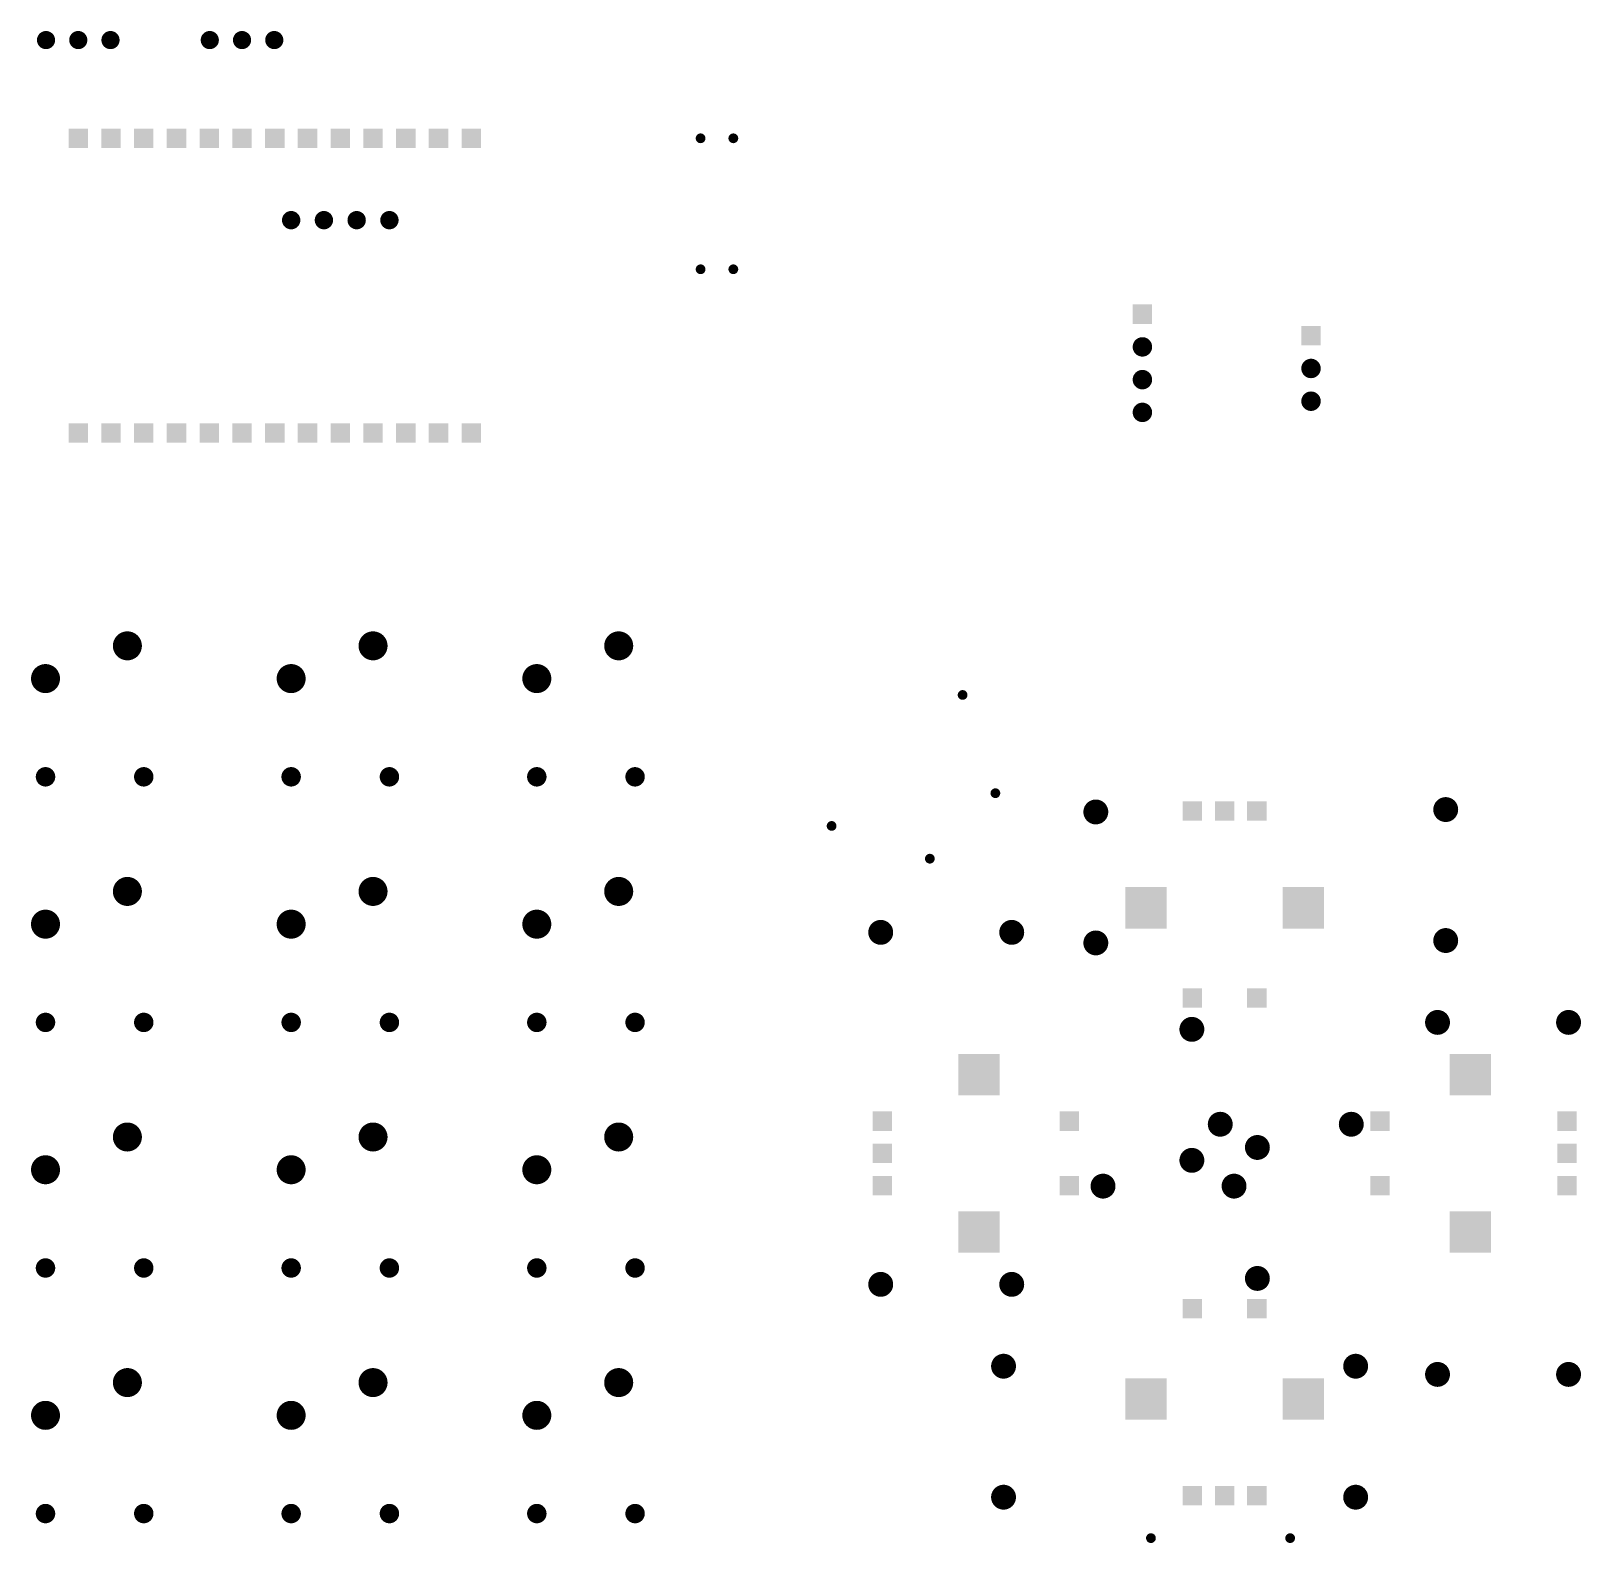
# Model space of a CAD drawing. Extents: x 12 to 132, y 8 to 125.
import ezdxf

# ---------------------------------------------------------------- set-up
doc = ezdxf.new("R2010")
doc.units = 0
doc.layers.add('17', color=110, linetype='CONTINUOUS')
doc.layers.add('18', color=110, linetype='CONTINUOUS')

# ---------------------------------------------------------------- blocks, each defined once
blk = doc.blocks.new('ROUNDP')
at = {"const_width": 0.5}
blk.add_lwpolyline([(0, -0.25, 1), (0, 0.25, 1), (0, -0.25)], format="xyb", dxfattribs=at)
blk = doc.blocks.new('SQUAREP')
blk.add_solid([(-0.5, -0.5), (0.5, -0.5), (-0.5, 0.5), (0.5, 0.5)])
blk = doc.blocks.new('ROUNDV')
at = {"const_width": 0.5}
blk.add_lwpolyline([(0, -0.25, 1), (0, 0.25, 1), (0, -0.25)], format="xyb", dxfattribs=at)

msp = doc.modelspace()

# ---------------------------------------------------------------- block references
at = {"layer": '17'}
for name, p, xscale, yscale, rotation in [('ROUNDP', (12.74, 124.46), 1.408, 1.408, 180), ('ROUNDP', (12.74, 124.46), 1.408, 1.408, 180), ('ROUNDP', (15.24, 124.46), 1.408, 1.408, 180), ('ROUNDP', (15.24, 124.46), 1.408, 1.408, 180), ('ROUNDP', (17.74, 124.46), 1.408, 1.408, 180), ('ROUNDP', (17.74, 124.46), 1.408, 1.408, 180), ('ROUNDP', (25.44, 124.46), 1.408, 1.408, 180), ('ROUNDP', (25.44, 124.46), 1.408, 1.408, 180), ('ROUNDP', (27.94, 124.46), 1.408, 1.408, 180), ('ROUNDP', (27.94, 124.46), 1.408, 1.408, 180), ('ROUNDP', (30.44, 124.46), 1.408, 1.408, 180), ('ROUNDP', (30.44, 124.46), 1.408, 1.408, 180), ('SQUAREP', (15.24, 116.84), 1.508, 1.508, 270), ('SQUAREP', (15.24, 116.84), 1.508, 1.508, 270), ('SQUAREP', (17.78, 116.84), 1.508, 1.508, 270), ('SQUAREP', (17.78, 116.84), 1.508, 1.508, 270), ('SQUAREP', (20.32, 116.84), 1.508, 1.508, 270), ('SQUAREP', (20.32, 116.84), 1.508, 1.508, 270), ('SQUAREP', (22.86, 116.84), 1.508, 1.508, 270), ('SQUAREP', (22.86, 116.84), 1.508, 1.508, 270), ('SQUAREP', (25.4, 116.84), 1.508, 1.508, 270), ('SQUAREP', (25.4, 116.84), 1.508, 1.508, 270), ('SQUAREP', (27.94, 116.84), 1.508, 1.508, 270), ('SQUAREP', (27.94, 116.84), 1.508, 1.508, 270), ('SQUAREP', (30.48, 116.84), 1.508, 1.508, 270), ('SQUAREP', (30.48, 116.84), 1.508, 1.508, 270), ('SQUAREP', (33.02, 116.84), 1.508, 1.508, 270), ('SQUAREP', (33.02, 116.84), 1.508, 1.508, 270), ('SQUAREP', (35.56, 116.84), 1.508, 1.508, 270), ('SQUAREP', (35.56, 116.84), 1.508, 1.508, 270), ('SQUAREP', (38.1, 116.84), 1.508, 1.508, 270), ('SQUAREP', (38.1, 116.84), 1.508, 1.508, 270), ('SQUAREP', (40.64, 116.84), 1.508, 1.508, 270), ('SQUAREP', (40.64, 116.84), 1.508, 1.508, 270), ('SQUAREP', (43.18, 116.84), 1.508, 1.508, 270), ('SQUAREP', (43.18, 116.84), 1.508, 1.508, 270), ('SQUAREP', (45.72, 116.84), 1.508, 1.508, 270), ('SQUAREP', (45.72, 116.84), 1.508, 1.508, 270), ('ROUNDP', (31.75, 110.49), 1.4224, 1.4224, 180), ('ROUNDP', (31.75, 110.49), 1.4224, 1.4224, 180), ('ROUNDP', (34.29, 110.49), 1.4224, 1.4224, 180), ('ROUNDP', (34.29, 110.49), 1.4224, 1.4224, 180), ('ROUNDP', (36.83, 110.49), 1.4224, 1.4224, 180), ('ROUNDP', (36.83, 110.49), 1.4224, 1.4224, 180), ('ROUNDP', (39.37, 110.49), 1.4224, 1.4224, 180), ('ROUNDP', (39.37, 110.49), 1.4224, 1.4224, 180), ('SQUAREP', (97.7632, 103.1994), 1.508, 1.508, 180), ('SQUAREP', (97.7632, 103.1994), 1.508, 1.508, 180), ('SQUAREP', (110.8378, 101.5264), 1.508, 1.508, 180), ('SQUAREP', (110.8378, 101.5264), 1.508, 1.508, 180), ('ROUNDP', (97.7632, 100.6594), 1.508, 1.508, 180), ('ROUNDP', (97.7632, 100.6594), 1.508, 1.508, 180), ('ROUNDP', (97.7632, 98.1194), 1.508, 1.508, 180), ('ROUNDP', (97.7632, 98.1194), 1.508, 1.508, 180), ('ROUNDP', (110.8378, 98.9864), 1.508, 1.508, 180), ('ROUNDP', (110.8378, 98.9864), 1.508, 1.508, 180), ('ROUNDP', (97.7632, 95.5794), 1.508, 1.508, 180), ('ROUNDP', (97.7632, 95.5794), 1.508, 1.508, 180), ('ROUNDP', (110.8378, 96.4464), 1.508, 1.508, 180), ('ROUNDP', (110.8378, 96.4464), 1.508, 1.508, 180), ('SQUAREP', (15.24, 93.98), 1.508, 1.508, 270), ('SQUAREP', (15.24, 93.98), 1.508, 1.508, 270), ('SQUAREP', (17.78, 93.98), 1.508, 1.508, 270), ('SQUAREP', (17.78, 93.98), 1.508, 1.508, 270), ('SQUAREP', (20.32, 93.98), 1.508, 1.508, 270), ('SQUAREP', (20.32, 93.98), 1.508, 1.508, 270), ('SQUAREP', (22.86, 93.98), 1.508, 1.508, 270), ('SQUAREP', (22.86, 93.98), 1.508, 1.508, 270), ('SQUAREP', (25.4, 93.98), 1.508, 1.508, 270), ('SQUAREP', (25.4, 93.98), 1.508, 1.508, 270), ('SQUAREP', (27.94, 93.98), 1.508, 1.508, 270), ('SQUAREP', (27.94, 93.98), 1.508, 1.508, 270), ('SQUAREP', (30.48, 93.98), 1.508, 1.508, 270), ('SQUAREP', (30.48, 93.98), 1.508, 1.508, 270), ('SQUAREP', (33.02, 93.98), 1.508, 1.508, 270), ('SQUAREP', (33.02, 93.98), 1.508, 1.508, 270), ('SQUAREP', (35.56, 93.98), 1.508, 1.508, 270), ('SQUAREP', (35.56, 93.98), 1.508, 1.508, 270), ('SQUAREP', (38.1, 93.98), 1.508, 1.508, 270), ('SQUAREP', (38.1, 93.98), 1.508, 1.508, 270), ('SQUAREP', (40.64, 93.98), 1.508, 1.508, 270), ('SQUAREP', (40.64, 93.98), 1.508, 1.508, 270), ('SQUAREP', (43.18, 93.98), 1.508, 1.508, 270), ('SQUAREP', (43.18, 93.98), 1.508, 1.508, 270), ('SQUAREP', (45.72, 93.98), 1.508, 1.508, 270), ('SQUAREP', (45.72, 93.98), 1.508, 1.508, 270), ('ROUNDP', (94.15, 64.585), 1.9304, 1.9304, 90), ('ROUNDP', (94.15, 64.585), 1.9304, 1.9304, 90), ('SQUAREP', (101.64, 64.65), 1.508, 1.508, 180), ('SQUAREP', (101.64, 64.65), 1.508, 1.508, 180), ('SQUAREP', (104.14, 64.65), 1.508, 1.508, 180), ('SQUAREP', (104.14, 64.65), 1.508, 1.508, 180), ('SQUAREP', (106.64, 64.65), 1.508, 1.508, 180), ('SQUAREP', (106.64, 64.65), 1.508, 1.508, 180), ('ROUNDP', (121.285, 64.77), 1.9304, 1.9304, 90), ('ROUNDP', (121.285, 64.77), 1.9304, 1.9304, 90), ('SQUAREP', (98.04, 57.15), 3.216, 3.216, 180), ('SQUAREP', (98.04, 57.15), 3.216, 3.216, 180), ('SQUAREP', (110.24, 57.15), 3.216, 3.216, 180), ('SQUAREP', (110.24, 57.15), 3.216, 3.216, 180), ('ROUNDP', (77.47, 55.245), 1.9304, 1.9304, 180), ('ROUNDP', (77.47, 55.245), 1.9304, 1.9304, 180), ('ROUNDP', (87.63, 55.245), 1.9304, 1.9304, 180), ('ROUNDP', (87.63, 55.245), 1.9304, 1.9304, 180), ('ROUNDP', (94.15, 54.425), 1.9304, 1.9304, 90), ('ROUNDP', (94.15, 54.425), 1.9304, 1.9304, 90), ('ROUNDP', (121.285, 54.61), 1.9304, 1.9304, 90), ('ROUNDP', (121.285, 54.61), 1.9304, 1.9304, 90), ('SQUAREP', (101.64, 50.15), 1.508, 1.508, 180), ('SQUAREP', (101.64, 50.15), 1.508, 1.508, 180), ('SQUAREP', (106.64, 50.15), 1.508, 1.508, 180), ('SQUAREP', (106.64, 50.15), 1.508, 1.508, 180), ('ROUNDP', (101.6, 47.72), 1.9304, 1.9304, 90), ('ROUNDP', (101.6, 47.72), 1.9304, 1.9304, 90), ('SQUAREP', (85.09, 44.2), 3.216, 3.216, 270), ('SQUAREP', (85.09, 44.2), 3.216, 3.216, 270), ('SQUAREP', (123.19, 44.2), 3.216, 3.216, 90), ('SQUAREP', (123.19, 44.2), 3.216, 3.216, 90), ('SQUAREP', (77.59, 40.6), 1.508, 1.508, 270), ('SQUAREP', (77.59, 40.6), 1.508, 1.508, 270), ('SQUAREP', (92.09, 40.6), 1.508, 1.508, 270), ('SQUAREP', (92.09, 40.6), 1.508, 1.508, 270), ('SQUAREP', (116.19, 40.6), 1.508, 1.508, 90), ('SQUAREP', (116.19, 40.6), 1.508, 1.508, 90), ('SQUAREP', (130.69, 40.6), 1.508, 1.508, 90), ('SQUAREP', (130.69, 40.6), 1.508, 1.508, 90), ('SQUAREP', (77.59, 38.1), 1.508, 1.508, 270), ('SQUAREP', (77.59, 38.1), 1.508, 1.508, 270), ('ROUNDP', (101.6, 37.56), 1.9304, 1.9304, 90), ('ROUNDP', (101.6, 37.56), 1.9304, 1.9304, 90), ('ROUNDP', (106.68, 38.56), 1.9304, 1.9304, 270), ('ROUNDP', (106.68, 38.56), 1.9304, 1.9304, 270), ('SQUAREP', (130.69, 38.1), 1.508, 1.508, 90), ('SQUAREP', (130.69, 38.1), 1.508, 1.508, 90), ('SQUAREP', (77.59, 35.6), 1.508, 1.508, 270), ('SQUAREP', (77.59, 35.6), 1.508, 1.508, 270), ('SQUAREP', (92.09, 35.6), 1.508, 1.508, 270), ('SQUAREP', (92.09, 35.6), 1.508, 1.508, 270), ('ROUNDP', (94.71, 35.56), 1.9304, 1.9304, 180), ('ROUNDP', (94.71, 35.56), 1.9304, 1.9304, 180), ('ROUNDP', (104.87, 35.56), 1.9304, 1.9304, 180), ('ROUNDP', (104.87, 35.56), 1.9304, 1.9304, 180), ('SQUAREP', (116.19, 35.6), 1.508, 1.508, 90), ('SQUAREP', (116.19, 35.6), 1.508, 1.508, 90), ('SQUAREP', (130.69, 35.6), 1.508, 1.508, 90), ('SQUAREP', (130.69, 35.6), 1.508, 1.508, 90), ('SQUAREP', (85.09, 32), 3.216, 3.216, 270), ('SQUAREP', (85.09, 32), 3.216, 3.216, 270), ('SQUAREP', (123.19, 32), 3.216, 3.216, 90), ('SQUAREP', (123.19, 32), 3.216, 3.216, 90), ('ROUNDP', (77.47, 27.94), 1.9304, 1.9304, 180), ('ROUNDP', (77.47, 27.94), 1.9304, 1.9304, 180), ('ROUNDP', (87.63, 27.94), 1.9304, 1.9304, 180), ('ROUNDP', (87.63, 27.94), 1.9304, 1.9304, 180), ('ROUNDP', (106.68, 28.4), 1.9304, 1.9304, 270), ('ROUNDP', (106.68, 28.4), 1.9304, 1.9304, 270), ('ROUNDP', (86.995, 21.59), 1.9304, 1.9304, 270), ('ROUNDP', (86.995, 21.59), 1.9304, 1.9304, 270), ('ROUNDP', (114.3, 21.59), 1.9304, 1.9304, 270), ('ROUNDP', (114.3, 21.59), 1.9304, 1.9304, 270), ('ROUNDP', (86.995, 11.43), 1.9304, 1.9304, 270), ('ROUNDP', (86.995, 11.43), 1.9304, 1.9304, 270), ('ROUNDP', (114.3, 11.43), 1.9304, 1.9304, 270), ('ROUNDP', (114.3, 11.43), 1.9304, 1.9304, 270)]:
    msp.add_blockref(name, p, dxfattribs=dict(at, xscale=xscale, yscale=yscale, rotation=rotation))
for name, p, xscale, yscale in [('ROUNDP', (19.05, 77.47), 2.25, 2.25), ('ROUNDP', (19.05, 77.47), 2.25, 2.25), ('ROUNDP', (38.1, 77.47), 2.25, 2.25), ('ROUNDP', (38.1, 77.47), 2.25, 2.25), ('ROUNDP', (57.15, 77.47), 2.25, 2.25), ('ROUNDP', (57.15, 77.47), 2.25, 2.25), ('ROUNDP', (12.7, 74.93), 2.25, 2.25), ('ROUNDP', (12.7, 74.93), 2.25, 2.25), ('ROUNDP', (31.75, 74.93), 2.25, 2.25), ('ROUNDP', (31.75, 74.93), 2.25, 2.25), ('ROUNDP', (50.8, 74.93), 2.25, 2.25), ('ROUNDP', (50.8, 74.93), 2.25, 2.25), ('ROUNDP', (12.7, 67.31), 1.508, 1.508), ('ROUNDP', (12.7, 67.31), 1.508, 1.508), ('ROUNDP', (20.32, 67.31), 1.508, 1.508), ('ROUNDP', (20.32, 67.31), 1.508, 1.508), ('ROUNDP', (31.75, 67.31), 1.508, 1.508), ('ROUNDP', (31.75, 67.31), 1.508, 1.508), ('ROUNDP', (39.37, 67.31), 1.508, 1.508), ('ROUNDP', (39.37, 67.31), 1.508, 1.508), ('ROUNDP', (50.8, 67.31), 1.508, 1.508), ('ROUNDP', (50.8, 67.31), 1.508, 1.508), ('ROUNDP', (58.42, 67.31), 1.508, 1.508), ('ROUNDP', (58.42, 67.31), 1.508, 1.508), ('ROUNDP', (19.05, 58.42), 2.25, 2.25), ('ROUNDP', (19.05, 58.42), 2.25, 2.25), ('ROUNDP', (38.1, 58.42), 2.25, 2.25), ('ROUNDP', (38.1, 58.42), 2.25, 2.25), ('ROUNDP', (57.15, 58.42), 2.25, 2.25), ('ROUNDP', (57.15, 58.42), 2.25, 2.25), ('ROUNDP', (12.7, 55.88), 2.25, 2.25), ('ROUNDP', (12.7, 55.88), 2.25, 2.25), ('ROUNDP', (31.75, 55.88), 2.25, 2.25), ('ROUNDP', (31.75, 55.88), 2.25, 2.25), ('ROUNDP', (50.8, 55.88), 2.25, 2.25), ('ROUNDP', (50.8, 55.88), 2.25, 2.25), ('ROUNDP', (12.7, 48.26), 1.508, 1.508), ('ROUNDP', (12.7, 48.26), 1.508, 1.508), ('ROUNDP', (20.32, 48.26), 1.508, 1.508), ('ROUNDP', (20.32, 48.26), 1.508, 1.508), ('ROUNDP', (31.75, 48.26), 1.508, 1.508), ('ROUNDP', (31.75, 48.26), 1.508, 1.508), ('ROUNDP', (39.37, 48.26), 1.508, 1.508), ('ROUNDP', (39.37, 48.26), 1.508, 1.508), ('ROUNDP', (50.8, 48.26), 1.508, 1.508), ('ROUNDP', (50.8, 48.26), 1.508, 1.508), ('ROUNDP', (58.42, 48.26), 1.508, 1.508), ('ROUNDP', (58.42, 48.26), 1.508, 1.508), ('ROUNDP', (120.65, 48.26), 1.9304, 1.9304), ('ROUNDP', (120.65, 48.26), 1.9304, 1.9304), ('ROUNDP', (130.81, 48.26), 1.9304, 1.9304), ('ROUNDP', (130.81, 48.26), 1.9304, 1.9304), ('ROUNDP', (103.8, 40.36), 1.9304, 1.9304), ('ROUNDP', (103.8, 40.36), 1.9304, 1.9304), ('ROUNDP', (113.96, 40.36), 1.9304, 1.9304), ('ROUNDP', (113.96, 40.36), 1.9304, 1.9304), ('ROUNDP', (19.05, 39.37), 2.25, 2.25), ('ROUNDP', (19.05, 39.37), 2.25, 2.25), ('ROUNDP', (38.1, 39.37), 2.25, 2.25), ('ROUNDP', (38.1, 39.37), 2.25, 2.25), ('ROUNDP', (57.15, 39.37), 2.25, 2.25), ('ROUNDP', (57.15, 39.37), 2.25, 2.25), ('ROUNDP', (12.7, 36.83), 2.25, 2.25), ('ROUNDP', (12.7, 36.83), 2.25, 2.25), ('ROUNDP', (31.75, 36.83), 2.25, 2.25), ('ROUNDP', (31.75, 36.83), 2.25, 2.25), ('ROUNDP', (50.8, 36.83), 2.25, 2.25), ('ROUNDP', (50.8, 36.83), 2.25, 2.25), ('ROUNDP', (12.7, 29.21), 1.508, 1.508), ('ROUNDP', (12.7, 29.21), 1.508, 1.508), ('ROUNDP', (20.32, 29.21), 1.508, 1.508), ('ROUNDP', (20.32, 29.21), 1.508, 1.508), ('ROUNDP', (31.75, 29.21), 1.508, 1.508), ('ROUNDP', (31.75, 29.21), 1.508, 1.508), ('ROUNDP', (39.37, 29.21), 1.508, 1.508), ('ROUNDP', (39.37, 29.21), 1.508, 1.508), ('ROUNDP', (50.8, 29.21), 1.508, 1.508), ('ROUNDP', (50.8, 29.21), 1.508, 1.508), ('ROUNDP', (58.42, 29.21), 1.508, 1.508), ('ROUNDP', (58.42, 29.21), 1.508, 1.508), ('SQUAREP', (101.64, 26.05), 1.508, 1.508), ('SQUAREP', (101.64, 26.05), 1.508, 1.508), ('SQUAREP', (106.64, 26.05), 1.508, 1.508), ('SQUAREP', (106.64, 26.05), 1.508, 1.508), ('ROUNDP', (120.65, 20.955), 1.9304, 1.9304), ('ROUNDP', (120.65, 20.955), 1.9304, 1.9304), ('ROUNDP', (130.81, 20.955), 1.9304, 1.9304), ('ROUNDP', (130.81, 20.955), 1.9304, 1.9304), ('ROUNDP', (19.05, 20.32), 2.25, 2.25), ('ROUNDP', (19.05, 20.32), 2.25, 2.25), ('ROUNDP', (38.1, 20.32), 2.25, 2.25), ('ROUNDP', (38.1, 20.32), 2.25, 2.25), ('ROUNDP', (57.15, 20.32), 2.25, 2.25), ('ROUNDP', (57.15, 20.32), 2.25, 2.25), ('SQUAREP', (98.04, 19.05), 3.216, 3.216), ('SQUAREP', (98.04, 19.05), 3.216, 3.216), ('SQUAREP', (110.24, 19.05), 3.216, 3.216), ('SQUAREP', (110.24, 19.05), 3.216, 3.216), ('ROUNDP', (12.7, 17.78), 2.25, 2.25), ('ROUNDP', (12.7, 17.78), 2.25, 2.25), ('ROUNDP', (31.75, 17.78), 2.25, 2.25), ('ROUNDP', (31.75, 17.78), 2.25, 2.25), ('ROUNDP', (50.8, 17.78), 2.25, 2.25), ('ROUNDP', (50.8, 17.78), 2.25, 2.25), ('SQUAREP', (101.64, 11.55), 1.508, 1.508), ('SQUAREP', (101.64, 11.55), 1.508, 1.508), ('SQUAREP', (104.14, 11.55), 1.508, 1.508), ('SQUAREP', (104.14, 11.55), 1.508, 1.508), ('SQUAREP', (106.64, 11.55), 1.508, 1.508), ('SQUAREP', (106.64, 11.55), 1.508, 1.508), ('ROUNDP', (12.7, 10.16), 1.508, 1.508), ('ROUNDP', (12.7, 10.16), 1.508, 1.508), ('ROUNDP', (20.32, 10.16), 1.508, 1.508), ('ROUNDP', (20.32, 10.16), 1.508, 1.508), ('ROUNDP', (31.75, 10.16), 1.508, 1.508), ('ROUNDP', (31.75, 10.16), 1.508, 1.508), ('ROUNDP', (39.37, 10.16), 1.508, 1.508), ('ROUNDP', (39.37, 10.16), 1.508, 1.508), ('ROUNDP', (50.8, 10.16), 1.508, 1.508), ('ROUNDP', (50.8, 10.16), 1.508, 1.508), ('ROUNDP', (58.42, 10.16), 1.508, 1.508), ('ROUNDP', (58.42, 10.16), 1.508, 1.508)]:
    msp.add_blockref(name, p, dxfattribs=dict(at, xscale=xscale, yscale=yscale))
at = {"layer": '18', "xscale": 0.7564, "yscale": 0.7564}
for p in [(63.5, 116.84), (63.5, 116.84), (66.04, 116.84), (66.04, 116.84), (63.5, 106.68), (63.5, 106.68), (66.04, 106.68), (66.04, 106.68), (83.82, 73.66), (83.82, 73.66), (86.36, 66.04), (86.36, 66.04), (73.66, 63.5), (73.66, 63.5), (81.28, 60.96), (81.28, 60.96), (98.425, 8.255), (98.425, 8.255), (109.22, 8.255), (109.22, 8.255)]:
    msp.add_blockref('ROUNDV', p, dxfattribs=at)

doc.saveas('drawing.dxf')
